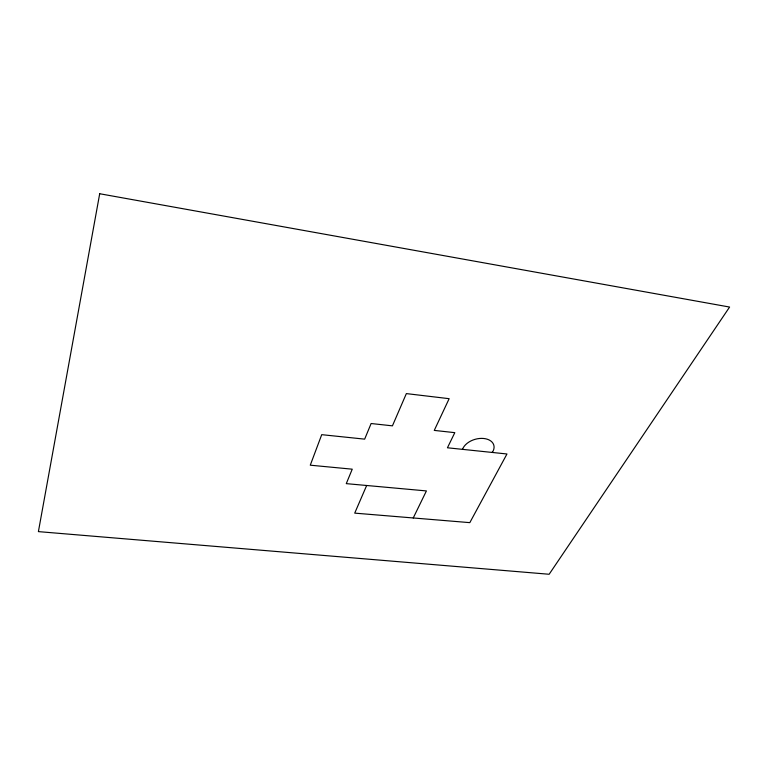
<?xml version="1.0" encoding="UTF-8"?>
<svg xmlns="http://www.w3.org/2000/svg" width="768" height="768" viewBox="0 0 768 768"><rect width="100%" height="100%" fill="white"/><g stroke="black" fill="none" stroke-linecap="round" stroke-linejoin="round"><path stroke-width="1.15" d="M366.662 485.491L354.72 513.13L469.824 522.643L506.966 453.984L447.437 447.782L454.81 432.653L434.266 430.406L449.146 398.688L406.358 393.6L392.429 425.846L371.117 423.523L364.656 439.142L321.725 434.669L310.272 465.187L352.243 469.181L346.272 483.638L426.413 490.925L413.242 517.968M492.202 452.198L492.288 452.458A16.397 10.742 -15.9 0 0 483.782 438.49A16.397 10.742 -15.9 0 0 462.518 449.347L462.451 449.088M99.696 193.738L38.4 531.619L549.149 574.262L729.6 307.056L99.696 193.738"/></g></svg>
